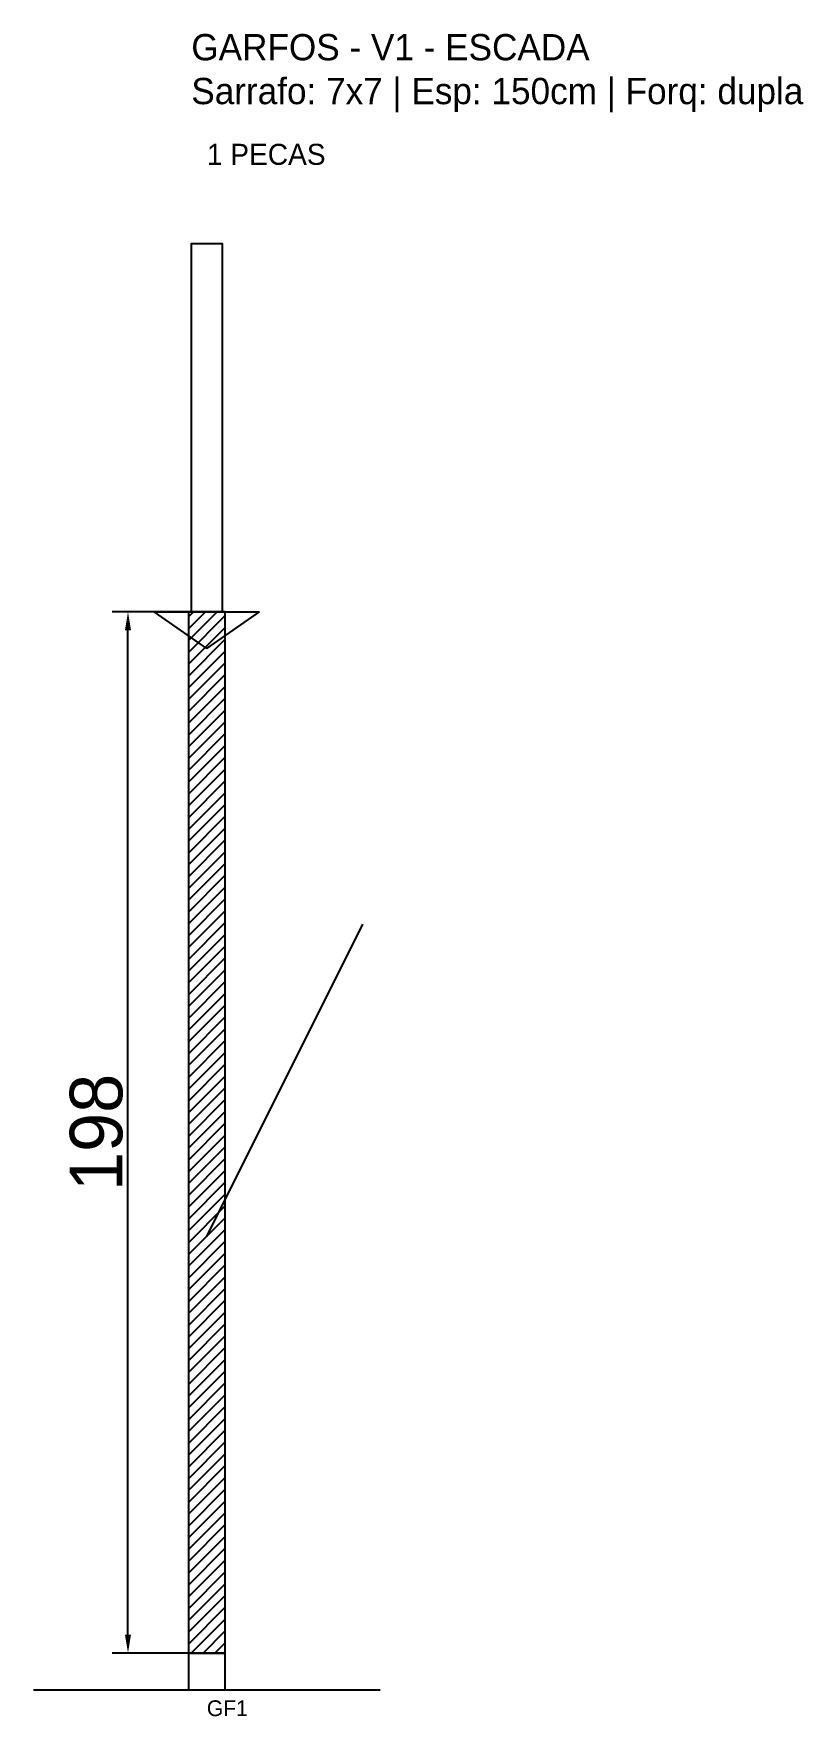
# Model space of a CAD drawing. Header units: metres. Extents: x -30 to 116, y -12 to 308.
import ezdxf

# ---------------------------------------------------------------- set-up
doc = ezdxf.new("R2010")
doc.units = ezdxf.units.M
for name, color, linetype in [('BARRA_ANCORAGEM', 1, 'Continuous'), ('COTA', 241, 'Continuous'), ('GARFOS OK', 3, 'Continuous'), ('NOME DA VIGA', 6, 'Continuous'), ('SARR_7x7', 40, 'Continuous'), ('VIGAS', 3, 'Continuous')]:
    doc.layers.add(name, color=color, linetype=linetype)
doc.dimstyles.new('EZ DXF', dxfattribs={"dimtxt": 10, "dimasz": 3.5, "dimexe": 3, "dimexo": 1.5, "dimgap": 1, "dimtad": 1, "dimdec": 1, "dimdsep": 46, "dimcen": 2.5, "dimazin": 3, "dimtfac": 1, "dimtmove": 0, "dimatfit": 3})

msp = doc.modelspace()

# ---------------------------------------------------------------- hatches: boundary and pattern name
at = {"layer": 'COTA'}
h = msp.add_hatch(dxfattribs=at)
h.set_pattern_fill('ANSI31', scale=0.5)
h.paths.add_polyline_path([(-0.546743, 0), (6.453257, 0), (6.453257, 198), (-0.546743, 198)])

# ---------------------------------------------------------------- linework, layer by layer
at = {"layer": 'BARRA_ANCORAGEM'}
msp.add_line((2.953257, 79.2), (32.653257, 138.6), dxfattribs=at)
at = {"layer": 'GARFOS OK'}
for p, q in [((2.953257, 191), (-7.046743, 198)), ((-7.046743, 198), (12.953257, 198)), ((2.953257, 191), (12.953257, 198))]:
    msp.add_line(p, q, dxfattribs=at)
at = {"layer": 'GARFOS OK', "linetype": 'CONTINUOUS'}
msp.add_line((-30, -7), (35.906514, -7), dxfattribs=at)
at = {"layer": 'GARFOS OK'}
msp.add_lwpolyline([(-0.546743, 0), (6.453257, 0), (6.453257, 198), (-0.546743, 198), (-0.546743, 0)], dxfattribs=at)
at = {"layer": 'SARR_7x7'}
msp.add_lwpolyline([(-0.546743, -7), (6.453257, -7), (6.453257, 0), (-0.546743, 0), (-0.546743, -7)], dxfattribs=at)
at = {"layer": 'VIGAS'}
msp.add_lwpolyline([(0, 198), (5.906514, 198), (5.906514, 268), (0, 268), (0, 198)], dxfattribs=at)

# ---------------------------------------------------------------- texts
at = {"layer": 'NOME DA VIGA'}
for s, height, p in [('1 PECAS', 4, (2.953257, 283)), ('GF1', 3, (2.953257, -12))]:
    msp.add_text(s, height=height, dxfattribs=at).set_placement(p)
at = {"layer": 'NOME DA VIGA', "insert": (0, 293), "char_height": 5, "attachment_point": 7}
msp.add_mtext('GARFOS - V1 - ESCADA\\PSarrafo: 7x7 | Esp: 150cm | Forq: dupla', dxfattribs=at)

# ---------------------------------------------------------------- dimensions: what is measured, and where the dimension line sits
at = {"layer": 'COTA'}
msp.add_linear_dim(base=(-12.046743, 0), p1=(2.953257, 0), p2=(2.953257, 198), angle=90, dimstyle='EZ DXF', dxfattribs=at).render()

doc.saveas('drawing.dxf')
